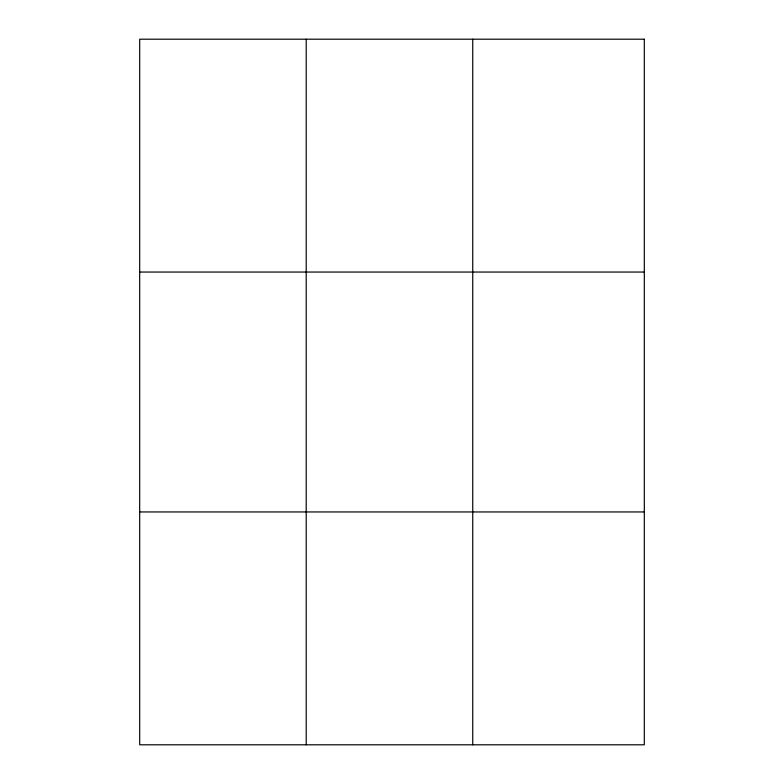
<?xml version="1.0" encoding="UTF-8"?>
<svg xmlns="http://www.w3.org/2000/svg" width="784" height="784" viewBox="0 0 784 784"><rect width="100%" height="100%" fill="white"/><g stroke="black" fill="none" stroke-linecap="round" stroke-linejoin="round"><path stroke-width="1.18" d="M306.211 39.2L306.211 744.8M472.742 39.2L472.742 744.8M139.689 272.048L644.311 272.048M139.689 511.952L644.311 511.952M644.311 39.2L644.311 744.8L139.689 744.8L139.689 39.2L644.311 39.2"/></g></svg>
